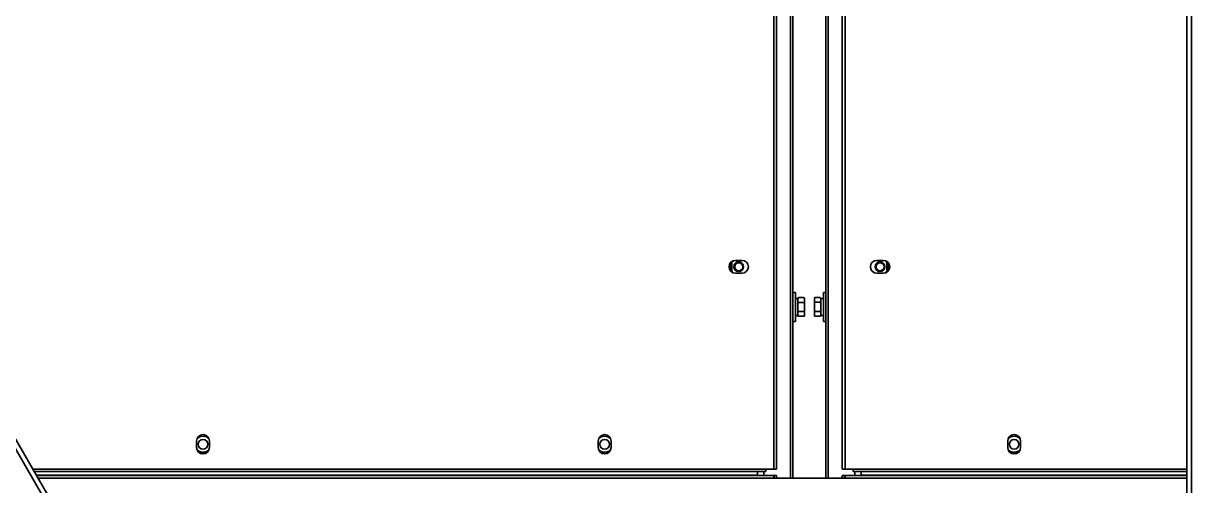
# Model space of a CAD drawing. Header units: millimetres. Extents: x 32496 to 166256, y 3504 to 23939.
# Drawn here: x 41485 to 42213, y 11259 to 11547 of the extents above; entities that cross this region are included whole.
import ezdxf

# ---------------------------------------------------------------- set-up
doc = ezdxf.new("R2010")
doc.units = ezdxf.units.MM
doc.layers.get('0').update_dxf_attribs({"lineweight": 35})

msp = doc.modelspace()

# ---------------------------------------------------------------- linework, layer by layer
at = {"linetype": 'Continuous'}
for p, q in [((42209.64, 13391.575), (42209.64, 10882.575)), ((42212.64, 13391.575), (42212.64, 10882.575)), ((41952.44, 11269.575), (41952.44, 12052.575)), ((41954.14, 12052.575), (41954.14, 11269.575)), ((41995.14, 11269.575), (41995.14, 12052.575)), ((41996.84, 12052.575), (41996.84, 11269.575)), ((41962.94, 11264.075), (41962.94, 11978.075)), ((41986.34, 11978.075), (41986.34, 11264.075)), ((41214.64, 11748.601), (41714.64, 10882.575)), ((41214.64, 11742.601), (41711.176, 10882.575)), ((41964.34, 11617.93), (41964.34, 11373.194)), ((41984.94, 11373.206), (41984.94, 11617.944)), ((41925.86, 11398.312), (41925.941, 11398.288)), ((41925.941, 11392.863), (41925.941, 11398.288)), ((41926.441, 11398.288), (41925.941, 11398.288)), ((41926.021, 11398.559), (41925.99, 11398.568)), ((41926.021, 11398.559), (41926.441, 11398.288)), ((41926.441, 11398.288), (41926.441, 11392.863)), ((41932.64, 11399.575), (41928.64, 11399.575)), ((42020.64, 11399.575), (42016.64, 11399.575)), ((42022.838, 11398.288), (42023.258, 11398.559)), ((42022.838, 11392.863), (42022.838, 11398.288)), ((42023.338, 11398.288), (42022.838, 11398.288)), ((42023.29, 11398.568), (42023.258, 11398.559)), ((42023.338, 11398.288), (42023.42, 11398.312)), ((42023.338, 11398.288), (42023.338, 11392.863)), ((41924.89, 11396.938), (41924.89, 11394.213)), ((41925.017, 11396.356), (41924.916, 11396.467)), ((41924.916, 11394.684), (41925.017, 11394.795)), ((41925.055, 11395.575), (41925.055, 11395.582)), ((41925.941, 11392.863), (41925.86, 11392.839)), ((41925.862, 11397.836), (41925.862, 11393.315)), ((41925.941, 11392.863), (41926.441, 11392.863)), ((41925.989, 11392.583), (41926.021, 11392.592)), ((41926.441, 11392.863), (41926.021, 11392.592)), ((41928.64, 11391.575), (41932.64, 11391.575)), ((42016.64, 11391.575), (42020.64, 11391.575)), ((42023.258, 11392.592), (42022.838, 11392.863)), ((42022.838, 11392.863), (42023.338, 11392.863)), ((42023.258, 11392.592), (42023.29, 11392.583)), ((42023.42, 11392.839), (42023.338, 11392.863)), ((42023.417, 11393.315), (42023.417, 11397.836)), ((42024.225, 11395.575), (42024.225, 11395.569)), ((42024.363, 11396.467), (42024.263, 11396.356)), ((42024.263, 11394.795), (42024.363, 11394.684)), ((42024.39, 11394.213), (42024.39, 11396.938)), ((41964.34, 11379.575), (41965.94, 11379.575)), ((41965.94, 11361.575), (41965.94, 11379.575)), ((41967.54, 11376.049), (41967.811, 11376.32)), ((41967.84, 11376.349), (41971.24, 11376.349)), ((41971.54, 11376.049), (41971.269, 11376.32)), ((41977.74, 11376.049), (41978.04, 11376.349)), ((41981.44, 11376.349), (41978.04, 11376.349)), ((41981.74, 11376.049), (41981.44, 11376.349)), ((41983.34, 11379.575), (41983.34, 11361.575)), ((41984.94, 11379.575), (41983.34, 11379.575)), ((41964.34, 11373.194), (41964.34, 11367.93)), ((41965.94, 11375.925), (41967.54, 11375.925)), ((41967.54, 11365.102), (41967.54, 11376.049)), ((41967.84, 11373.418), (41971.24, 11373.418)), ((41971.54, 11365.102), (41971.54, 11376.049)), ((41977.74, 11365.102), (41977.74, 11376.049)), ((41981.44, 11373.462), (41978.04, 11373.462)), ((41981.74, 11365.102), (41981.74, 11376.049)), ((41983.34, 11375.925), (41981.74, 11375.925)), ((41984.94, 11367.944), (41984.94, 11373.206)), ((41964.34, 11367.93), (41964.34, 11264.075)), ((41965.94, 11365.225), (41967.54, 11365.225)), ((41967.54, 11365.102), (41967.811, 11364.831)), ((41967.84, 11364.802), (41967.811, 11364.831)), ((41967.84, 11367.644), (41971.24, 11367.644)), ((41967.84, 11364.802), (41971.24, 11364.802)), ((41971.24, 11364.802), (41971.269, 11364.831)), ((41971.54, 11365.102), (41971.269, 11364.831)), ((41977.74, 11365.102), (41978.04, 11364.802)), ((41981.44, 11367.689), (41978.04, 11367.689)), ((41981.44, 11364.802), (41978.04, 11364.802)), ((41981.74, 11365.102), (41981.44, 11364.802)), ((41983.34, 11365.225), (41981.74, 11365.225)), ((41984.94, 11264.075), (41984.94, 11367.944)), ((41964.34, 11361.575), (41965.94, 11361.575)), ((41984.94, 11361.575), (41983.34, 11361.575)), ((41593.14, 11287.075), (41593.14, 11283.075)), ((41601.14, 11283.075), (41601.14, 11287.075)), ((41843.14, 11287.075), (41843.14, 11283.075)), ((41851.14, 11283.075), (41851.14, 11287.075)), ((42098.14, 11287.075), (42098.14, 11283.075)), ((42106.14, 11283.075), (42106.14, 11287.075)), ((41491.205, 11269.575), (41947.44, 11269.575)), ((41492.071, 11268.075), (41947.44, 11268.075)), ((41942.44, 11265.575), (41942.44, 11268.075)), ((41946.34, 11265.575), (41946.34, 11268.075)), ((41947.44, 11268.075), (41947.44, 11269.575)), ((41947.44, 11269.575), (41954.14, 11269.575)), ((41995.14, 11269.575), (42001.84, 11269.575)), ((42001.84, 11269.575), (42001.84, 11268.075)), ((42001.84, 11269.575), (42209.64, 11269.575)), ((42001.84, 11268.075), (42209.64, 11268.075)), ((42002.94, 11268.075), (42002.94, 11265.575)), ((42006.84, 11268.075), (42006.84, 11265.575)), ((41493.399, 11265.775), (41942.44, 11265.775)), ((41493.515, 11265.575), (41954.14, 11265.575)), ((42209.64, 11264.075), (41494.381, 11264.075)), ((41952.44, 11265.575), (41952.44, 11264.175)), ((41952.74, 11264.075), (41952.74, 11265.575)), ((41954.14, 11265.575), (41954.14, 11264.075)), ((41995.14, 11264.075), (41995.14, 11265.575)), ((41995.14, 11265.575), (42209.64, 11265.575)), ((41996.54, 11265.575), (41996.54, 11264.075)), ((41996.84, 11265.575), (41996.84, 11264.175)), ((42006.84, 11265.775), (42209.64, 11265.775))]:
    msp.add_line(p, q, dxfattribs=at)
for points in [[(41925.017, 11396.356), (41924.983, 11396.393), (41924.95, 11396.43), (41924.916, 11396.467)], [(41924.916, 11394.684), (41924.95, 11394.721), (41924.983, 11394.758), (41925.017, 11394.795)], [(42024.363, 11396.467), (42024.33, 11396.43), (42024.296, 11396.393), (42024.263, 11396.356)], [(42024.263, 11394.795), (42024.296, 11394.758), (42024.33, 11394.721), (42024.363, 11394.684)]]:
    msp.add_lwpolyline(points, dxfattribs=at)
for centre, radius in [((41930.64, 11395.575), 3), ((42018.64, 11395.575), 3), ((41930.64, 11395.575), 2.5), ((42018.64, 11395.575), 2.5), ((41597.14, 11285.075), 3), ((41847.14, 11285.075), 3), ((42102.14, 11285.075), 3)]:
    msp.add_circle(centre, radius, dxfattribs=at)
for centre, radius, start, end in [((41928.64, 11395.575), 4, 90, 270), ((41930.64, 11395.575), 5.585, 149.24232, 179.937678), ((41926.369, 11398.32), 0.509, 163.919462, 180.857798), ((41930.64, 11395.575), 5.499, 145.89281, 147.135694), ((41930.64, 11395.575), 4.999, 130.344808, 147.135694), ((41932.64, 11395.575), 4, 270, 90), ((42016.64, 11395.575), 4, 90, 270), ((42020.64, 11395.575), 4, 270, 90), ((42018.64, 11395.575), 4.999, 32.864306, 49.65844), ((42018.64, 11395.575), 5.499, 32.864306, 34.099446), ((42018.64, 11395.575), 5.585, 0, 30.761228), ((41930.64, 11395.575), 5.661, 177.865042, 182.134958), ((41930.64, 11395.575), 5.585, 180, 210.761228), ((41930.64, 11395.575), 5.285, 154.679393, 205.320607), ((41930.64, 11395.575), 5.499, 212.864306, 214.099446), ((41930.64, 11395.575), 4.999, 212.864306, 229.65844), ((42018.64, 11395.575), 4.999, 310.344808, 327.135694), ((42018.64, 11395.575), 5.499, 325.89281, 327.135694), ((42022.911, 11392.831), 0.509, 343.919462, 0.857798), ((42018.64, 11395.575), 5.285, 334.679393, 25.320607), ((42018.64, 11395.575), 5.585, 329.24232, 359.937678), ((42018.64, 11395.575), 5.661, 357.865042, 2.134958), ((41971.676, 11372.57), 5.384, 135.434774, 135.875446), ((41967.402, 11372.569), 5.386, 44.124568, 44.565238), ((41970.355, 11373.758), 3.607, 140.864103, 141.289719), ((41968.726, 11373.759), 3.606, 38.710278, 39.133907), ((41978.981, 11373.774), 3.556, 39.136441, 39.500776), ((41980.497, 11367.376), 3.555, 219.136448, 219.501324), ((41597.14, 11287.075), 4, 0, 180), ((41597.14, 11285.075), 5, 40.41921, 139.589237), ((41847.14, 11287.075), 4, 0, 180), ((41847.14, 11285.075), 5, 40.41921, 139.589237), ((42102.14, 11287.075), 4, 0, 180), ((42102.14, 11285.075), 5, 40.41921, 139.589237), ((41597.14, 11283.075), 4, 180, 0), ((41597.14, 11285.075), 5, 220.41921, 319.589237), ((41847.14, 11283.075), 4, 180, 0), ((41847.14, 11285.075), 5, 220.41921, 319.589237), ((42102.14, 11283.075), 4, 180, 0), ((42102.14, 11285.075), 5, 220.41921, 319.589237)]:
    msp.add_arc(centre, radius, start, end, dxfattribs=at)
for points, knots in [([(41925.862, 11397.836), (41925.862, 11397.877), (41925.862, 11398.035), (41925.861, 11398.194), (41925.86, 11398.312)], [0, 0, 0, 0, 0.2575485, 1, 1, 1, 1]), ([(41925.941, 11398.288), (41925.941, 11398.336), (41925.955, 11398.431), (41925.995, 11398.519), (41926.021, 11398.559)], [0, 0, 0, 0, 0.5, 1, 1, 1, 1]), ([(42023.338, 11398.288), (42023.338, 11398.336), (42023.325, 11398.431), (42023.284, 11398.519), (42023.258, 11398.559)], [0, 0, 0, 0, 0.5, 1, 1, 1, 1]), ([(42023.4, 11398.461), (42023.403, 11398.449), (42023.415, 11398.4), (42023.42, 11398.35), (42023.42, 11398.312)], [0, 0, 0, 0, 0.2449643, 1, 1, 1, 1]), ([(42023.42, 11398.312), (42023.419, 11398.274), (42023.418, 11398.116), (42023.417, 11397.957), (42023.417, 11397.836)], [0, 0, 0, 0, 0.2366786, 1, 1, 1, 1]), ([(41925.017, 11396.356), (41925.011, 11396.317), (41924.983, 11396.237), (41924.925, 11396.175), (41924.89, 11396.151)], [0, 0, 0, 0, 0.4840345, 1, 1, 1, 1]), ([(41925.017, 11394.795), (41925.011, 11394.835), (41924.983, 11394.914), (41924.925, 11394.976), (41924.89, 11395)], [0, 0, 0, 0, 0.4870421, 1, 1, 1, 1]), ([(41924.982, 11395.786), (41924.984, 11395.824), (41924.987, 11395.897), (41924.993, 11396.003), (41925, 11396.1), (41925.007, 11396.184), (41925.012, 11396.245), (41925.015, 11396.285), (41925.017, 11396.309), (41925.018, 11396.328), (41925.018, 11396.342), (41925.018, 11396.35), (41925.018, 11396.355), (41925.017, 11396.356)], [0, 0, 0, 0, 0.1964865, 0.3846809, 0.5567494, 0.706456, 0.8286292, 0.8782322, 0.9196984, 0.9527628, 0.9771907, 0.9928965, 1, 1, 1, 1]), ([(41925.017, 11394.795), (41925.018, 11394.796), (41925.018, 11394.801), (41925.018, 11394.809), (41925.018, 11394.823), (41925.017, 11394.842), (41925.015, 11394.866), (41925.012, 11394.906), (41925.007, 11394.967), (41925, 11395.051), (41924.993, 11395.148), (41924.987, 11395.254), (41924.984, 11395.327), (41924.982, 11395.365)], [0, 0, 0, 0, 0.0070922, 0.0227762, 0.0472013, 0.0802905, 0.1217895, 0.1714132, 0.2935698, 0.4432488, 0.6153365, 0.8035356, 1, 1, 1, 1]), ([(41925.88, 11392.69), (41925.876, 11392.702), (41925.864, 11392.751), (41925.859, 11392.801), (41925.86, 11392.839)], [0, 0, 0, 0, 0.2449643, 1, 1, 1, 1]), ([(41925.86, 11392.839), (41925.86, 11392.877), (41925.862, 11393.035), (41925.862, 11393.194), (41925.862, 11393.315)], [0, 0, 0, 0, 0.2366786, 1, 1, 1, 1]), ([(41925.941, 11392.863), (41925.941, 11392.815), (41925.955, 11392.72), (41925.995, 11392.632), (41926.021, 11392.592)], [0, 0, 0, 0, 0.5, 1, 1, 1, 1]), ([(42023.338, 11392.863), (42023.338, 11392.815), (42023.325, 11392.72), (42023.284, 11392.632), (42023.258, 11392.592)], [0, 0, 0, 0, 0.5, 1, 1, 1, 1]), ([(42023.417, 11393.315), (42023.417, 11393.274), (42023.417, 11393.116), (42023.418, 11392.957), (42023.42, 11392.839)], [0, 0, 0, 0, 0.2575485, 1, 1, 1, 1]), ([(42024.263, 11396.356), (42024.262, 11396.355), (42024.262, 11396.35), (42024.261, 11396.342), (42024.262, 11396.328), (42024.263, 11396.309), (42024.265, 11396.285), (42024.268, 11396.245), (42024.273, 11396.184), (42024.28, 11396.1), (42024.286, 11396.003), (42024.293, 11395.897), (42024.296, 11395.824), (42024.297, 11395.786)], [0, 0, 0, 0, 0.0070922, 0.0227762, 0.0472013, 0.0802905, 0.1217895, 0.1714132, 0.2935698, 0.4432488, 0.6153365, 0.8035356, 1, 1, 1, 1]), ([(42024.297, 11395.365), (42024.296, 11395.327), (42024.293, 11395.254), (42024.286, 11395.148), (42024.28, 11395.051), (42024.273, 11394.967), (42024.268, 11394.906), (42024.265, 11394.866), (42024.263, 11394.842), (42024.262, 11394.823), (42024.261, 11394.809), (42024.262, 11394.801), (42024.262, 11394.796), (42024.263, 11394.795)], [0, 0, 0, 0, 0.1964865, 0.3846809, 0.5567494, 0.706456, 0.8286292, 0.8782322, 0.9196984, 0.9527628, 0.9771907, 0.9928965, 1, 1, 1, 1]), ([(42024.263, 11396.356), (42024.268, 11396.316), (42024.296, 11396.237), (42024.355, 11396.175), (42024.389, 11396.151)], [0, 0, 0, 0, 0.4870421, 1, 1, 1, 1]), ([(42024.263, 11394.795), (42024.268, 11394.834), (42024.296, 11394.914), (42024.354, 11394.976), (42024.389, 11395)], [0, 0, 0, 0, 0.4840345, 1, 1, 1, 1]), ([(41967.557, 11376.035), (41967.576, 11376.059), (41967.658, 11376.156), (41967.744, 11376.25), (41967.811, 11376.319)], [0, 0, 0, 0, 0.2454974, 1, 1, 1, 1]), ([(41971.523, 11376.035), (41971.503, 11376.059), (41971.422, 11376.156), (41971.336, 11376.25), (41971.269, 11376.319)], [0, 0, 0, 0, 0.2454956, 1, 1, 1, 1]), ([(41978.04, 11376.349), (41978.013, 11376.322), (41977.909, 11376.216), (41977.81, 11376.105), (41977.74, 11376.019)], [0, 0, 0, 0, 0.2553532, 1, 1, 1, 1]), ([(41981.44, 11376.349), (41981.465, 11376.324), (41981.564, 11376.223), (41981.659, 11376.118), (41981.725, 11376.037)], [0, 0, 0, 0, 0.2550408, 1, 1, 1, 1]), ([(41967.84, 11373.418), (41967.813, 11373.445), (41967.709, 11373.553), (41967.61, 11373.666), (41967.54, 11373.753)], [0, 0, 0, 0, 0.2552107, 1, 1, 1, 1]), ([(41971.24, 11373.418), (41971.267, 11373.445), (41971.371, 11373.553), (41971.47, 11373.666), (41971.54, 11373.753)], [0, 0, 0, 0, 0.2552115, 1, 1, 1, 1]), ([(41977.74, 11373.792), (41977.763, 11373.764), (41977.858, 11373.65), (41977.96, 11373.542), (41978.04, 11373.462)], [0, 0, 0, 0, 0.2445585, 1, 1, 1, 1]), ([(41981.74, 11373.792), (41981.717, 11373.764), (41981.621, 11373.65), (41981.519, 11373.542), (41981.44, 11373.462)], [0, 0, 0, 0, 0.2445585, 1, 1, 1, 1]), ([(41967.54, 11367.32), (41967.563, 11367.347), (41967.658, 11367.46), (41967.76, 11367.566), (41967.84, 11367.644)], [0, 0, 0, 0, 0.2444076, 1, 1, 1, 1]), ([(41967.811, 11364.831), (41967.786, 11364.855), (41967.693, 11364.951), (41967.603, 11365.05), (41967.54, 11365.127)], [0, 0, 0, 0, 0.2550615, 1, 1, 1, 1]), ([(41971.54, 11367.32), (41971.517, 11367.347), (41971.421, 11367.46), (41971.319, 11367.566), (41971.24, 11367.644)], [0, 0, 0, 0, 0.2444076, 1, 1, 1, 1]), ([(41971.269, 11364.831), (41971.293, 11364.855), (41971.387, 11364.951), (41971.476, 11365.05), (41971.54, 11365.127)], [0, 0, 0, 0, 0.2550625, 1, 1, 1, 1]), ([(41978.04, 11367.689), (41978.013, 11367.662), (41977.909, 11367.556), (41977.81, 11367.445), (41977.74, 11367.359)], [0, 0, 0, 0, 0.2553532, 1, 1, 1, 1]), ([(41977.754, 11365.114), (41977.776, 11365.088), (41977.867, 11364.98), (41977.964, 11364.877), (41978.04, 11364.802)], [0, 0, 0, 0, 0.2448781, 1, 1, 1, 1]), ([(41981.44, 11367.689), (41981.467, 11367.662), (41981.571, 11367.556), (41981.67, 11367.445), (41981.74, 11367.359)], [0, 0, 0, 0, 0.2553524, 1, 1, 1, 1]), ([(41981.74, 11365.132), (41981.717, 11365.104), (41981.621, 11364.99), (41981.519, 11364.881), (41981.44, 11364.802)], [0, 0, 0, 0, 0.2445585, 1, 1, 1, 1])]:
    msp.add_open_spline(points, degree=3, knots=knots, dxfattribs=at)
for points in [[(41967.54, 11372.758), (41967.631, 11372.982), (41967.732, 11373.202), (41967.84, 11373.418)], [(41971.54, 11372.758), (41971.449, 11372.982), (41971.348, 11373.202), (41971.24, 11373.418)], [(41978.04, 11373.462), (41977.932, 11373.246), (41977.831, 11373.026), (41977.74, 11372.802)], [(41981.44, 11373.462), (41981.548, 11373.246), (41981.649, 11373.026), (41981.74, 11372.802)], [(41967.84, 11367.644), (41967.732, 11367.861), (41967.631, 11368.08), (41967.54, 11368.304)], [(41971.24, 11367.644), (41971.348, 11367.861), (41971.449, 11368.08), (41971.54, 11368.304)], [(41977.74, 11368.349), (41977.831, 11368.125), (41977.932, 11367.905), (41978.04, 11367.689)], [(41981.74, 11368.349), (41981.649, 11368.125), (41981.548, 11367.905), (41981.44, 11367.689)]]:
    msp.add_open_spline(points, degree=3, dxfattribs=at)

doc.saveas('drawing.dxf')
